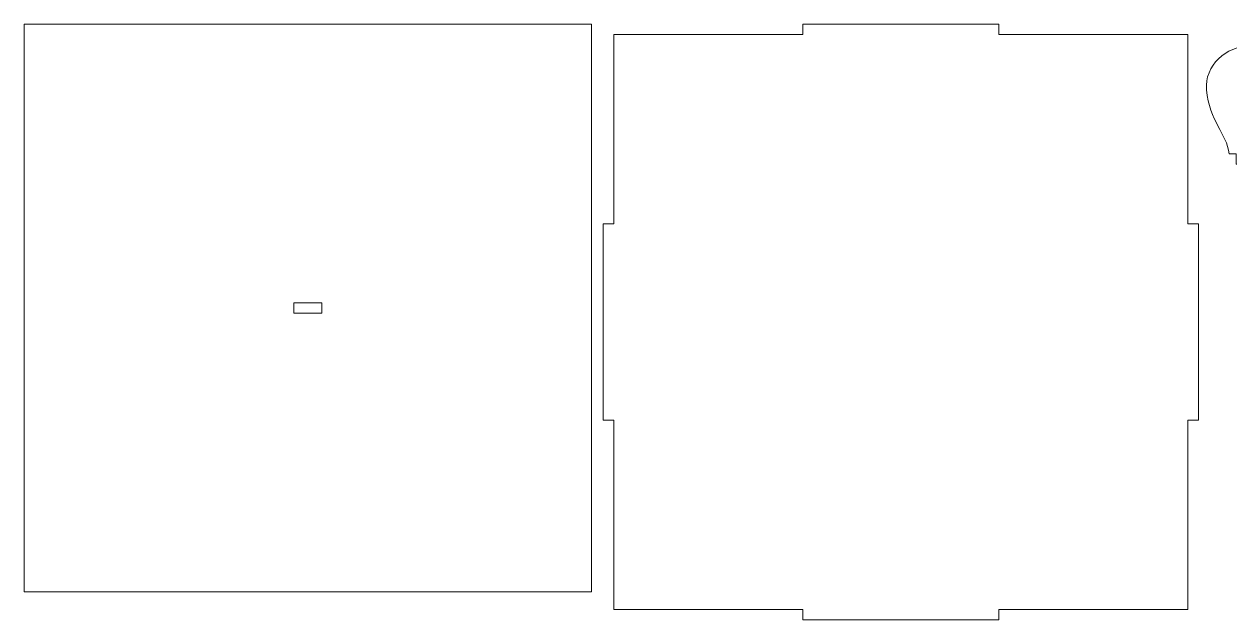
# Model space of a CAD drawing. Header units: millimetres. Extents: x -3306 to 3306, y -396 to 396.
# Drawn here: x -1773.9 to -1429.5, y -121.4 to 48.6 of the extents above; entities that cross this region are included whole.
import ezdxf

# ---------------------------------------------------------------- set-up
doc = ezdxf.new("R2010")
doc.units = ezdxf.units.MM
doc.header["$MEASUREMENT"] = 0
doc.layers.add('Camada 1', color=7, linetype='Continuous')

msp = doc.modelspace()

# ---------------------------------------------------------------- linework, layer by layer
at = {"layer": 'Camada 1', "color": 250, "lineweight": 20}
for points, knots in [([(-1615.936, 48.5709), (-1615.936, 48.5709), (-1663.9361, 48.5709), (-1663.9361, 48.5709), (-1663.9361, 48.5709), (-1663.9361, 48.5709), (-1719.9361, 48.5709), (-1719.9361, 48.5709), (-1719.9361, 48.5709), (-1719.9361, 48.5709), (-1773.8672, 48.5709), (-1773.8672, 48.5709), (-1773.8672, 48.5709), (-1773.8672, 48.5709), (-1773.8672, -5.429), (-1773.8672, -5.429), (-1773.8672, -5.429), (-1773.8672, -5.429), (-1773.8672, -61.429), (-1773.8672, -61.429), (-1773.8672, -61.429), (-1773.8672, -61.429), (-1773.8672, -113.4292), (-1773.8672, -113.4292), (-1773.8672, -113.4292), (-1773.8672, -113.4292), (-1611.8671, -113.4292), (-1611.8671, -113.4292), (-1611.8671, -113.4292), (-1611.8671, -113.4292), (-1611.8671, 48.5709), (-1611.8671, 48.5709), (-1611.8671, 48.5709), (-1611.8671, 48.5709), (-1615.936, 48.5709), (-1615.936, 48.5709)], [0, 0, 0, 0, 0.1, 0.1, 0.1, 0.1, 0.2, 0.2, 0.2, 0.2, 0.3, 0.3, 0.3, 0.3, 0.4, 0.4, 0.4, 0.4, 0.5, 0.5, 0.5, 0.5, 0.6, 0.6, 0.6, 0.6, 0.7, 0.7, 0.7, 0.7, 0.8, 0.8, 0.8, 0.8, 1, 1, 1, 1]), ([(-1441.5495, 45.5709), (-1441.5495, 45.5709), (-1495.4806, 45.5709), (-1495.4806, 45.5709), (-1495.4806, 45.5709), (-1495.4806, 45.5709), (-1495.4806, 48.5709), (-1495.4806, 48.5709), (-1495.4806, 48.5709), (-1495.4806, 48.5709), (-1551.4806, 48.5709), (-1551.4806, 48.5709), (-1551.4806, 48.5709), (-1551.4806, 48.5709), (-1551.4806, 45.5709), (-1551.4806, 45.5709), (-1551.4806, 45.5709), (-1551.4806, 45.5709), (-1605.4805, 45.5709), (-1605.4805, 45.5709), (-1605.4805, 45.5709), (-1605.4805, 45.5709), (-1605.4805, -8.429), (-1605.4805, -8.429), (-1605.4805, -8.429), (-1605.4805, -8.429), (-1608.4805, -8.429), (-1608.4805, -8.429), (-1608.4805, -8.429), (-1608.4805, -8.429), (-1608.4805, -64.429), (-1608.4805, -64.429), (-1608.4805, -64.429), (-1608.4805, -64.429), (-1605.4805, -64.429), (-1605.4805, -64.429), (-1605.4805, -64.429), (-1605.4805, -64.429), (-1605.4805, -118.429), (-1605.4805, -118.429), (-1605.4805, -118.429), (-1605.4805, -118.429), (-1551.4806, -118.429), (-1551.4806, -118.429), (-1551.4806, -118.429), (-1551.4806, -118.429), (-1551.4806, -121.4289), (-1551.4806, -121.4289), (-1551.4806, -121.4289), (-1551.4806, -121.4289), (-1495.4806, -121.4289), (-1495.4806, -121.4289), (-1495.4806, -121.4289), (-1495.4806, -121.4289), (-1495.4806, -118.429), (-1495.4806, -118.429), (-1495.4806, -118.429), (-1495.4806, -118.429), (-1441.4806, -118.429), (-1441.4806, -118.429), (-1441.4806, -118.429), (-1441.4806, -118.429), (-1441.4806, -64.429), (-1441.4806, -64.429), (-1441.4806, -64.429), (-1441.4806, -64.429), (-1438.4807, -64.429), (-1438.4807, -64.429), (-1438.4807, -64.429), (-1438.4807, -64.429), (-1438.4807, -8.429), (-1438.4807, -8.429), (-1438.4807, -8.429), (-1438.4807, -8.429), (-1441.4806, -8.429), (-1441.4806, -8.429), (-1441.4806, -8.429), (-1441.4806, -8.429), (-1441.4806, 45.5709), (-1441.4806, 45.5709), (-1441.4806, 45.5709), (-1441.4806, 45.5709), (-1441.5495, 45.5709), (-1441.5495, 45.5709)], [0, 0, 0, 0, 0.04545455, 0.04545455, 0.04545455, 0.04545455, 0.09090909, 0.09090909, 0.09090909, 0.09090909, 0.13636364, 0.13636364, 0.13636364, 0.13636364, 0.18181818, 0.18181818, 0.18181818, 0.18181818, 0.22727273, 0.22727273, 0.22727273, 0.22727273, 0.27272727, 0.27272727, 0.27272727, 0.27272727, 0.31818182, 0.31818182, 0.31818182, 0.31818182, 0.36363636, 0.36363636, 0.36363636, 0.36363636, 0.40909091, 0.40909091, 0.40909091, 0.40909091, 0.45454545, 0.45454545, 0.45454545, 0.45454545, 0.5, 0.5, 0.5, 0.5, 0.54545455, 0.54545455, 0.54545455, 0.54545455, 0.59090909, 0.59090909, 0.59090909, 0.59090909, 0.63636364, 0.63636364, 0.63636364, 0.63636364, 0.68181818, 0.68181818, 0.68181818, 0.68181818, 0.72727273, 0.72727273, 0.72727273, 0.72727273, 0.77272727, 0.77272727, 0.77272727, 0.77272727, 0.81818182, 0.81818182, 0.81818182, 0.81818182, 0.86363636, 0.86363636, 0.86363636, 0.86363636, 0.90909091, 0.90909091, 0.90909091, 0.90909091, 1, 1, 1, 1]), ([(-1411.1796, 29.8537), (-1410.5511, 36.7284), (-1416.7761, 42.3537), (-1423.6796, 42.3537), (-1423.6796, 42.3537), (-1430.5831, 42.3537), (-1436.8081, 36.7284), (-1436.1796, 29.8537), (-1436.1796, 29.8537), (-1435.356, 20.8448), (-1430.4861, 17.4296), (-1429.6796, 11.5696), (-1429.6796, 11.5696), (-1429.6796, 11.5696), (-1427.6796, 11.5696), (-1427.6796, 11.5696), (-1427.6796, 11.5696), (-1427.6796, 11.5696), (-1427.6796, 8.5696), (-1427.6796, 8.5696), (-1427.6796, 8.5696), (-1427.6796, 8.5696), (-1419.6796, 8.5696), (-1419.6796, 8.5696), (-1419.6796, 8.5696), (-1419.6796, 8.5696), (-1419.6796, 11.5696), (-1419.6796, 11.5696), (-1419.6796, 11.5696), (-1419.6796, 11.5696), (-1417.6796, 11.5696), (-1417.6796, 11.5696), (-1417.6796, 11.5696), (-1416.8731, 17.4296), (-1412.0032, 20.8448), (-1411.1796, 29.8537)], [0, 0, 0, 0, 0.1, 0.1, 0.1, 0.1, 0.2, 0.2, 0.2, 0.2, 0.3, 0.3, 0.3, 0.3, 0.4, 0.4, 0.4, 0.4, 0.5, 0.5, 0.5, 0.5, 0.6, 0.6, 0.6, 0.6, 0.7, 0.7, 0.7, 0.7, 0.8, 0.8, 0.8, 0.8, 1, 1, 1, 1]), ([(-1696.8672, -30.9291), (-1696.8672, -30.9291), (-1688.8672, -30.9291), (-1688.8672, -30.9291), (-1688.8672, -30.9291), (-1688.8672, -30.9291), (-1688.8672, -33.9291), (-1688.8672, -33.9291), (-1688.8672, -33.9291), (-1688.8672, -33.9291), (-1696.8672, -33.9291), (-1696.8672, -33.9291), (-1696.8672, -33.9291), (-1696.8672, -33.9291), (-1696.8672, -30.9291), (-1696.8672, -30.9291)], [0, 0, 0, 0, 0.2, 0.2, 0.2, 0.2, 0.4, 0.4, 0.4, 0.4, 0.6, 0.6, 0.6, 0.6, 1, 1, 1, 1])]:
    msp.add_open_spline(points, degree=3, knots=knots, dxfattribs=at)

doc.saveas('drawing.dxf')
